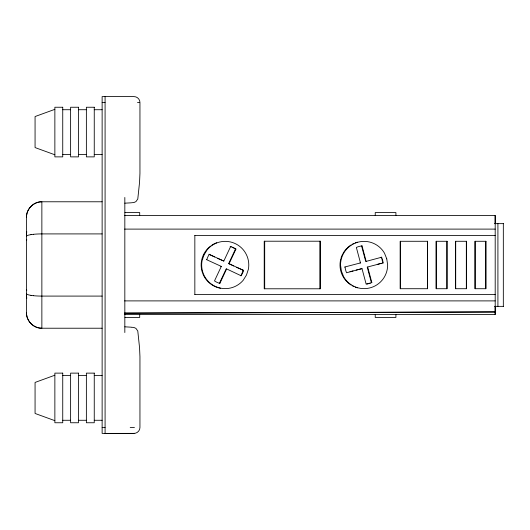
<?xml version="1.0" encoding="UTF-8"?>
<svg xmlns="http://www.w3.org/2000/svg" width="530" height="530" viewBox="0 0 530 530"><rect width="100%" height="100%" fill="white"/><g stroke="black" fill="none" stroke-linecap="round" stroke-linejoin="round"><path stroke-width="0.79" d="M124.517 215.518L495.192 215.518L495.199 300.894L495.192 314.482L124.517 314.482M102.131 328.222L41.863 328.222C33.655 328.375 26.348 321.067 26.5 312.859L26.5 217.141C26.348 208.933 33.655 201.625 41.863 201.778L102.131 201.778M26.659 232.047L26.5 234.273L26.745 231.55M26.5 217.141C26.367 208.926 33.648 201.665 41.863 201.778L41.863 328.222C33.648 328.335 26.367 321.074 26.5 312.859M206.382 259.581L221.308 266.404L214.504 280.9A19.206 19.14 90 0 0 219.837 283.418L226.635 268.922L241.084 275.739A19.206 19.14 -90 0 0 243.588 270.393L228.669 263.576L235.466 249.08L235.943 249.08L229.139 263.576M217.558 258.329L223.812 261.058L230.61 246.563A19.206 19.14 -90 0 1 235.943 249.08M26.5 236.367L26.791 235.876A15.635 2.537 0.4 0 1 31.051 234.624M26.5 240.269L26.798 239.845M54.862 109.339L35.066 116.54L35.066 147.572L54.862 154.78M54.862 375.22L35.066 382.428L35.066 413.46L54.862 420.661M133.447 433.394C136.793 433.739 140.026 430.883 139.947 427.485L139.947 356.617L139.549 347.667L137.787 331.018L135.932 328.381L133.838 327.434L132.036 327.308M344.586 267.06L360.479 262.913L356.352 247.437A19.206 19.14 -90 0 1 362.036 245.907L366.17 261.383L381.593 257.235A19.206 19.14 90 0 1 383.117 262.94L367.224 267.087L371.351 282.563L371.828 282.563L367.694 267.087M349.966 271.731L353.046 270.896M356.133 270.068L362.003 268.617L366.137 284.093A19.206 19.14 90 0 0 371.828 282.563M377.247 264.397L381.103 263.357M362.003 268.617L346.58 272.764A19.206 19.14 -90 0 1 345.057 267.06M30.965 234.611L33.297 234.313M131.619 202.791L124.828 203.175M124.537 313.038L495.199 311.951L124.895 313.223M102.131 102.515L105.086 102.515M137.489 102.515L139.33 102.515M62.739 109.723L70.616 109.723M78.493 109.723L86.37 109.723M94.254 109.723L102.131 109.723M62.739 154.396L70.616 154.396M78.493 154.396L86.37 154.396M94.254 154.396L102.131 154.396M125.007 212.563L139.701 212.563L139.701 215.518M494.623 223.64L503.5 223.64M124.636 229.106L495.199 229.106M102.131 233.909L41.863 233.909A15.231 2.332 0 0 0 33.337 234.32M194.722 235.605L495.199 235.605M361.566 245.907L362.036 245.907M230.61 246.563L230.139 246.563A19.206 19.14 -90 0 1 231.259 246.934M208.893 254.241L223.812 261.058M381.593 257.235L381.123 257.235A19.206 19.14 90 0 1 381.567 258.335M366.17 261.383L365.7 261.383L361.771 246.682M360.009 262.913L360.479 262.913M383.117 262.94L382.647 262.94A19.206 19.14 90 0 0 382.481 261.767M220.831 266.404L221.308 266.404M226.635 268.922L226.158 268.922L219.36 283.418L219.837 283.418M236.612 267.325L243.588 270.393M240.607 275.739L241.084 275.739M194.722 294.395L495.199 294.395M102.131 296.091L41.863 296.091A15.231 2.332 0 0 1 33.337 295.68M124.636 300.894L495.199 300.894M494.623 306.36L503.5 306.36M125.007 317.437L139.701 317.437L139.701 314.482M62.739 375.604L70.616 375.604M78.493 375.604L86.37 375.604M94.254 375.604L102.131 375.604M62.739 420.277L70.616 420.277M78.493 420.277L86.37 420.277M94.254 420.277L102.131 420.277M102.131 427.485L105.086 427.485M130.208 427.485L134.441 427.485M133.52 433.374L105.086 433.394L105.086 96.606M134.037 433.394L102.131 433.394L102.131 96.606L134.037 96.606C137.191 96.546 140.006 99.355 139.947 102.515L139.947 173.383L139.549 182.333L137.787 198.982L135.932 201.619L133.838 202.566L132.189 202.692M124.828 326.825L131.619 327.209M30.965 295.389L33.297 295.687M209.615 254.579L214.67 256.964M228.669 263.576L233.723 265.961M26.5 289.731L26.798 290.155M26.5 293.633L26.791 294.123A15.635 2.537 -0.4 0 0 31.051 295.376M26.745 298.45L26.5 295.727L26.659 297.953M503.328 223.64L503.328 306.36M497.915 223.64L497.915 306.36M495.166 215.518L495.166 223.766M495.166 306.234L495.166 314.482M485.765 241.282L485.765 288.717M475.138 241.282L475.138 288.717M466.334 241.282L466.334 288.717M455.701 241.282L455.701 288.717M446.896 241.282L446.896 288.717M436.269 241.282L436.269 288.717M427.465 241.282L427.465 288.717M400.342 241.282L400.342 288.717M395.91 215.518L395.91 212.563L375.233 212.563L375.233 215.518M395.91 314.482L395.91 317.437L375.233 317.437L375.233 314.482M319.875 241.216L319.875 288.784M264.695 241.216L264.695 288.784M194.841 235.605L194.841 294.395M124.828 197.458L124.828 332.542M370.258 283.007A19.206 19.14 -90 0 1 369.138 283.384M367.999 283.696A19.206 19.14 -90 0 1 366.839 283.928M381.944 259.462A19.206 19.14 90 0 1 382.249 260.608M357.472 287.83A23.631 23.559 -90 0 1 355.272 287.121M353.841 286.525A23.631 23.559 -90 0 1 352.457 285.842M351.132 285.074A23.631 23.559 -90 0 1 347.461 282.245M346.911 281.715A23.631 23.559 -90 0 1 340.81 258.885M341.022 258.143A23.631 23.559 -90 0 1 342.797 253.857M343.168 253.181A23.631 23.559 -90 0 1 346.911 248.285M347.461 247.755A23.631 23.559 -90 0 1 351.132 244.926M352.457 244.158A23.631 23.559 -90 0 1 353.841 243.475M355.272 242.879A23.631 23.559 -90 0 1 357.472 242.17M206.859 259.581A19.206 19.14 90 0 1 209.363 254.241M232.359 247.371A19.206 19.14 -90 0 1 235.466 249.08M243.118 270.393A19.206 19.14 -90 0 1 241.243 274.739M220.533 288.247A23.631 23.559 -90 0 1 202.811 273.712M202.54 272.996A23.631 23.559 -90 0 1 201.519 260.806M201.665 260.051A23.631 23.559 -90 0 1 210.635 246.033M211.894 245.158A23.631 23.559 -90 0 1 216.724 242.753M203.977 254.956L202.036 260.806A23.631 23.559 -90 0 0 243.217 280.244L246.47 275.024L248.411 269.174A23.631 23.559 -90 0 0 207.23 249.736L203.977 254.956M62.739 107.245L54.862 107.245L54.862 156.873L62.739 156.873L62.739 107.245M78.493 107.245L70.616 107.245L70.616 156.873L78.493 156.873L78.493 107.245M94.254 107.245L86.37 107.245L86.37 156.873L94.254 156.873L94.254 107.245M320.345 241.216L264.218 241.216L264.218 288.784L320.345 288.784L320.345 241.216M427.604 241.282L400.203 241.282L400.203 288.717L427.604 288.717L427.604 241.282M447.042 241.282L436.124 241.282L436.124 288.717L447.042 288.717L447.042 241.282M466.473 241.282L455.561 241.282L455.561 288.717L466.473 288.717L466.473 241.282M485.911 241.282L474.993 241.282L474.993 288.717L485.911 288.717L485.911 241.282M62.739 373.127L54.862 373.127L54.862 422.755L62.739 422.755L62.739 373.127M78.493 373.127L70.616 373.127L70.616 422.755L78.493 422.755L78.493 373.127M94.254 373.127L86.37 373.127L86.37 422.755L94.254 422.755L94.254 373.127M386.774 258.905L384.488 253.181A23.631 23.559 -90 0 0 340.532 265L341.406 271.095L343.685 276.819A23.631 23.559 -90 0 0 387.649 265L386.774 258.905"/></g></svg>
